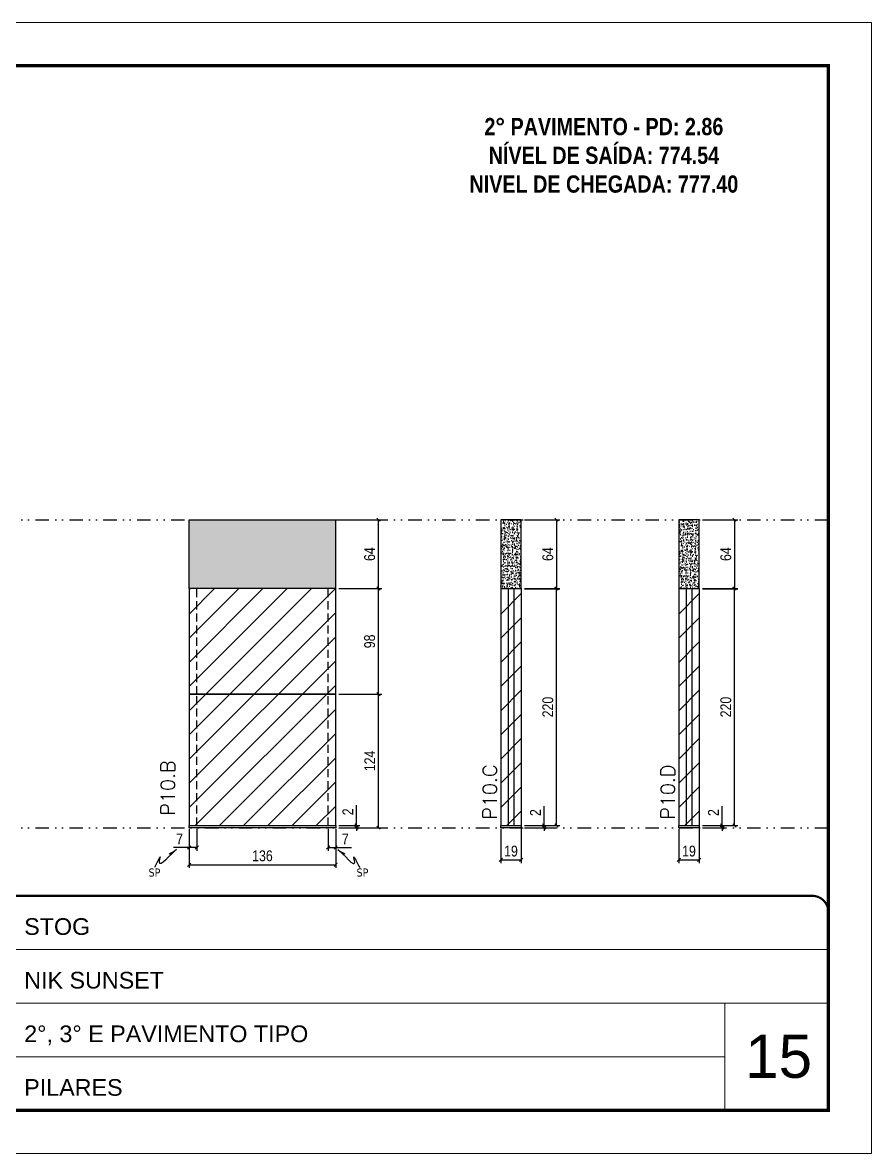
# Model space of a CAD drawing. Extents: x 808 to 7089, y -98 to 17032.
# Drawn here: x 4689 to 5477, y 12537 to 13587 of the extents above; entities that cross this region are included whole.
import ezdxf

# ---------------------------------------------------------------- set-up
doc = ezdxf.new("R2010")
doc.units = 0
for name, pattern in [('CONTINUO', [0]), ('DASHED', [0.75, 0.5, -0.25]), ('DIVIDE2', [0.625, 0.25, -0.125, 0, -0.125, 0, -0.125]), ('HIDDEN', [0.375, 0.25, -0.125])]:
    doc.linetypes.add(name, pattern=pattern)
for name, color, linetype, lineweight in [('CARIMBO', 255, 'Continuous', 9), ('Folhas', 255, 'Continuous', 9), ('REAPROVEITAMENTO', 251, 'Continuous', 9), ('SARRAFO DE PRESSAO', 251, 'DASHED', 9), ('Texto Seção', 7, 'Continuous', 15)]:
    doc.layers.add(name, color=color, linetype=linetype, lineweight=lineweight)
for name, color, linetype in [('COTA', 241, 'Continuous'), ('NOMENCLATURA', 7, 'Continuous'), ('Nível', 160, 'Continuous'), ('Painéis', 200, 'Continuous'), ('SARR_2.2x7', 40, 'Continuous'), ('Sarrafo de Pressão', 42, 'HIDDEN'), ('texto', 7, 'Continuous')]:
    doc.layers.add(name, color=color, linetype=linetype)
doc.styles.add('ARIAL', font='arial.ttf')
doc.styles.add('COTA TECNICA', font='techl___.ttf', dxfattribs={"height": 10})
doc.styles.add('COTA TECNICA-50', font='techl___.ttf', dxfattribs={"height": 10})
doc.styles.add('REGUA-120', font='ROMANS.shx', dxfattribs={"height": 15})
doc.styles.add('ROMANC', font='techb___.ttf', dxfattribs={"height": 2.5})
doc.styles.get("Standard").update_dxf_attribs({"font": 'arial.ttf'})
doc.dimstyles.new('COTA PAINEL-50', dxfattribs={"dimtxt": 10, "dimasz": 3, "dimexe": 3, "dimexo": 3, "dimgap": 3, "dimtad": 1, "dimdec": 1, "dimzin": 12, "dimdsep": 46, "dimtxsty": 'COTA TECNICA-50', "dimblk1": 'OBLIQUE', "dimblk2": 'OBLIQUE', "dimsah": 1, "dimcen": 0.9, "dimclrd": 4, "dimclre": 4, "dimclrt": 240, "dimadec": 1, "dimazin": 3, "dimtfac": 1, "dimtdec": 1, "dimtmove": 0, "dimatfit": 3, "dimfxl": 1, "dimtolj": 1, "dimtzin": 12, "dimarcsym": 0})
doc.dimstyles.new('PAINEL', dxfattribs={"dimtxt": 10, "dimasz": 3, "dimexe": 3, "dimexo": 3, "dimgap": 3, "dimtad": 1, "dimdec": 1, "dimzin": 12, "dimdsep": 46, "dimtxsty": 'COTA TECNICA', "dimblk1": 'OBLIQUE', "dimblk2": 'OBLIQUE', "dimsah": 1, "dimcen": 0.9, "dimclrd": 4, "dimclre": 4, "dimclrt": 240, "dimadec": 1, "dimazin": 3, "dimtfac": 1, "dimtdec": 1, "dimtmove": 0, "dimatfit": 3, "dimfxl": 1, "dimtolj": 1, "dimtzin": 12, "dimarcsym": 0})
doc.dimstyles.get("Standard").update_dxf_attribs({"dimtxt": 0.18, "dimasz": 0.18, "dimexe": 0.18, "dimexo": 0.0625, "dimgap": 0.09, "dimtad": 0, "dimtih": 1, "dimtoh": 1, "dimdec": 4, "dimzin": 0, "dimdsep": 46, "dimtxsty": 'Standard', "dimcen": 0.09, "dimadec": 0, "dimazin": 0, "dimtfac": 1, "dimtdec": 4, "dimtofl": 0, "dimtmove": 0, "dimatfit": 3, "dimfxl": 1, "dimtolj": 1, "dimtzin": 0, "dimarcsym": 0})

# ---------------------------------------------------------------- blocks, each defined once
blk = doc.blocks.new('9999999999')
at = {"color": 30, "linetype": 'CONTINUO'}
for p, q in [((98564.6, 34379.6), (99584, 34379.6)), ((98564.6, 34329.8), (99488, 34329.8)), ((99584, 34329.8), (99488, 34329.8)), ((99488, 34329.8), (99488, 34230.2)), ((98564.6, 34280), (99488, 34280))]:
    blk.add_line(p, q, dxfattribs=at)
at = {"color": 30, "linetype": 'CONTINUO', "const_width": 2}
blk.add_lwpolyline([(99584, 34230.2), (99584, 34414.4, 0.414214), (99569, 34429.4), (98229, 34429.4, 0.414214), (98214, 34414.4), (98214, 34245.2, 0.414214), (98229, 34230.2), (99584, 34230.2)], format="xyb", dxfattribs=at)
at = {"layer": 'Folhas'}
blk.add_lwpolyline([(98139, 34190.2), (99624, 34190.2), (99624, 35240.2), (98139, 35240.2)], close=True, dxfattribs=at)
at = {"layer": 'Folhas', "color": 30, "const_width": 3}
blk.add_lwpolyline([(98214, 34230.2), (99584, 34230.2), (99584, 35200.2), (98214, 35200.2)], close=True, dxfattribs=at)
at = {"color": 7, "linetype": 'Continuous', "ltscale": 5, "style": 'ARIAL'}
for s, height, p in [('STOG', 15.48, (98837.7, 34393.1)), ('NIK SUNSET', 15.48, (98837.7, 34343.3)), ('2°, 3° E PAVIMENTO TIPO', 15.483, (98837.7, 34293.5)), ('PILARES', 15.48, (98837.7, 34243.7))]:
    blk.add_text(s, height=height, dxfattribs=at).set_placement(p)
blk = doc.blocks.new('_Oblique')
at = {"color": 0, "linetype": 'ByBlock', "lineweight": -2}
blk.add_line((-0.5, -0.5), (0.5, 0.5), dxfattribs=at)
blk = doc.blocks.new('*D1329')
at = {"layer": 'COTA', "color": 4, "lineweight": -2, "transparency": 16777216}
for p, q in [((4843.5, 12838.2), (4843.5, 12801.8)), ((4979.5, 12838.2), (4979.5, 12801.8)), ((4843.5, 12804.8), (4979.5, 12804.8))]:
    blk.add_line(p, q, dxfattribs=at)
at = {"layer": 'Defpoints', "color": 0, "transparency": 16777216}
for p in [(4843.5, 12841.2), (4979.5, 12841.2), (4979.5, 12804.8)]:
    blk.add_point(p, dxfattribs=at)
at = {"layer": 'COTA', "color": 4, "lineweight": -2, "transparency": 16777216, "xscale": 3, "yscale": 3, "zscale": 3, "rotation": 180}
blk.add_blockref('_Oblique', (4843.5, 12804.8), dxfattribs=at)
at = {"layer": 'COTA', "color": 4, "lineweight": -2, "transparency": 16777216, "xscale": 3, "yscale": 3, "zscale": 3}
blk.add_blockref('_Oblique', (4979.5, 12804.8), dxfattribs=at)
at = {"layer": 'COTA', "color": 240, "transparency": 16777216, "insert": (4911.5, 12813), "char_height": 10, "attachment_point": 5, "style": 'COTA TECNICA'}
blk.add_mtext('\\A1;136', dxfattribs=at)
blk = doc.blocks.new('*D1330')
at = {"layer": 'COTA', "color": 4, "lineweight": -2, "transparency": 16777216}
for p, q in [((4843.5, 12836.2), (4843.5, 12817.7)), ((4850.5, 12838.2), (4850.5, 12817.7)), ((4843.5, 12820.7), (4828.8, 12820.7)), ((4850.5, 12820.7), (4843.5, 12820.7))]:
    blk.add_line(p, q, dxfattribs=at)
at = {"layer": 'Defpoints', "color": 0, "transparency": 16777216}
for p in [(4843.5, 12839.2), (4850.5, 12841.2), (4843.5, 12820.7)]:
    blk.add_point(p, dxfattribs=at)
at = {"layer": 'COTA', "color": 4, "lineweight": -2, "transparency": 16777216, "xscale": 3, "yscale": 3, "zscale": 3, "rotation": 180}
blk.add_blockref('_Oblique', (4843.5, 12820.7), dxfattribs=at)
at = {"layer": 'COTA', "color": 4, "lineweight": -2, "transparency": 16777216, "xscale": 3, "yscale": 3, "zscale": 3}
blk.add_blockref('_Oblique', (4850.5, 12820.7), dxfattribs=at)
at = {"layer": 'COTA', "color": 240, "transparency": 16777216, "insert": (4834.6, 12828.7), "char_height": 10, "attachment_point": 5, "style": 'COTA TECNICA-50'}
blk.add_mtext('\\A1;7', dxfattribs=at)
blk = doc.blocks.new('*D1331')
at = {"layer": 'COTA', "color": 4, "lineweight": -2, "transparency": 16777216}
for p, q in [((4972.5, 12838.2), (4972.5, 12817.7)), ((4979.5, 12836.2), (4979.5, 12817.7)), ((4972.5, 12820.7), (4979.5, 12820.7)), ((4979.5, 12820.7), (4994.2, 12820.7))]:
    blk.add_line(p, q, dxfattribs=at)
at = {"layer": 'Defpoints', "color": 0, "transparency": 16777216}
for p in [(4972.5, 12841.2), (4979.5, 12839.2), (4979.5, 12820.7)]:
    blk.add_point(p, dxfattribs=at)
at = {"layer": 'COTA', "color": 4, "lineweight": -2, "transparency": 16777216, "xscale": 3, "yscale": 3, "zscale": 3, "rotation": 180}
blk.add_blockref('_Oblique', (4972.5, 12820.7), dxfattribs=at)
at = {"layer": 'COTA', "color": 4, "lineweight": -2, "transparency": 16777216, "xscale": 3, "yscale": 3, "zscale": 3}
blk.add_blockref('_Oblique', (4979.5, 12820.7), dxfattribs=at)
at = {"layer": 'COTA', "color": 240, "transparency": 16777216, "insert": (4988.4, 12828.7), "char_height": 10, "attachment_point": 5, "style": 'COTA TECNICA-50'}
blk.add_mtext('\\A1;7', dxfattribs=at)
blk = doc.blocks.new('*D1332')
at = {"layer": 'COTA', "color": 4, "linetype": 'ByBlock', "lineweight": -2, "transparency": 16777216}
for p, q in [((4982.5, 12963.2), (5022.2, 12963.2)), ((5019.2, 12839.2), (5019.2, 12963.2)), ((4982.5, 12839.2), (5022.2, 12839.2))]:
    blk.add_line(p, q, dxfattribs=at)
at = {"layer": 'Defpoints', "color": 0, "linetype": 'ByBlock', "transparency": 16777216}
for p in [(4979.5, 12963.2), (5019.2, 12963.2), (4979.5, 12839.2)]:
    blk.add_point(p, dxfattribs=at)
at = {"layer": 'COTA', "color": 4, "linetype": 'ByBlock', "lineweight": -2, "transparency": 16777216, "xscale": 3, "yscale": 3, "zscale": 3}
for p, rotation in [((5019.2, 12963.2), 90), ((5019.2, 12839.2), 270)]:
    blk.add_blockref('_Oblique', p, dxfattribs=dict(at, rotation=rotation))
at = {"layer": 'COTA', "color": 240, "linetype": 'ByBlock', "transparency": 16777216, "insert": (5011.1, 12901.2), "char_height": 10, "attachment_point": 5, "rotation": 90, "style": 'COTA TECNICA'}
blk.add_mtext('\\A1;124', dxfattribs=at)
blk = doc.blocks.new('*D1333')
at = {"layer": 'COTA', "color": 4, "lineweight": -2, "transparency": 16777216}
for p, q in [((4998.8, 12841.2), (4998.8, 12860)), ((4982.5, 12841.2), (5001.8, 12841.2)), ((4982.5, 12839.2), (5001.8, 12839.2)), ((4998.8, 12839.2), (4998.8, 12841.2)), ((4998.8, 12839.2), (4998.8, 12836.2))]:
    blk.add_line(p, q, dxfattribs=at)
at = {"layer": 'Defpoints', "color": 0, "transparency": 16777216}
for p in [(4979.5, 12841.2), (4979.5, 12839.2), (4998.8, 12839.2)]:
    blk.add_point(p, dxfattribs=at)
at = {"layer": 'COTA', "color": 4, "lineweight": -2, "transparency": 16777216, "xscale": 3, "yscale": 3, "zscale": 3}
for p, rotation in [((4998.8, 12841.2), 270), ((4998.8, 12839.2), 90)]:
    blk.add_blockref('_Oblique', p, dxfattribs=dict(at, rotation=rotation))
at = {"layer": 'COTA', "color": 240, "transparency": 16777216, "insert": (4990.8, 12853.9), "char_height": 10, "attachment_point": 5, "rotation": 90, "style": 'COTA TECNICA-50'}
blk.add_mtext('\\A1;2', dxfattribs=at)
blk = doc.blocks.new('*D1334')
at = {"layer": 'COTA', "color": 4, "linetype": 'ByBlock', "lineweight": -2, "transparency": 16777216}
for p, q in [((4982.5, 12963.2), (5022.2, 12963.2)), ((5019.2, 12839.2), (5019.2, 12963.2)), ((4982.5, 12839.2), (5022.2, 12839.2))]:
    blk.add_line(p, q, dxfattribs=at)
at = {"layer": 'Defpoints', "color": 0, "linetype": 'ByBlock', "transparency": 16777216}
for p in [(4979.5, 12963.2), (5019.2, 12963.2), (4979.5, 12839.2)]:
    blk.add_point(p, dxfattribs=at)
at = {"layer": 'COTA', "color": 4, "linetype": 'ByBlock', "lineweight": -2, "transparency": 16777216, "xscale": 3, "yscale": 3, "zscale": 3}
for p, rotation in [((5019.2, 12963.2), 90), ((5019.2, 12839.2), 270)]:
    blk.add_blockref('_Oblique', p, dxfattribs=dict(at, rotation=rotation))
at = {"layer": 'COTA', "color": 240, "linetype": 'ByBlock', "transparency": 16777216, "insert": (5011.1, 12901.2), "char_height": 10, "attachment_point": 5, "rotation": 90, "style": 'COTA TECNICA'}
blk.add_mtext('\\A1;124', dxfattribs=at)
blk = doc.blocks.new('*D1335')
at = {"layer": 'COTA', "color": 4, "lineweight": -2, "transparency": 16777216}
for p, q in [((4982.5, 13061.2), (5022.2, 13061.2)), ((5019.2, 12963.2), (5019.2, 13061.2)), ((4982.5, 12963.2), (5022.2, 12963.2))]:
    blk.add_line(p, q, dxfattribs=at)
at = {"layer": 'Defpoints', "color": 0, "transparency": 16777216}
for p in [(4979.5, 13061.2), (5019.2, 13061.2), (4979.5, 12963.2)]:
    blk.add_point(p, dxfattribs=at)
at = {"layer": 'COTA', "color": 4, "lineweight": -2, "transparency": 16777216, "xscale": 3, "yscale": 3, "zscale": 3}
for p, rotation in [((5019.2, 13061.2), 90), ((5019.2, 12963.2), 270)]:
    blk.add_blockref('_Oblique', p, dxfattribs=dict(at, rotation=rotation))
at = {"layer": 'COTA', "color": 240, "transparency": 16777216, "insert": (5011, 13012.2), "char_height": 10, "attachment_point": 5, "rotation": 90, "style": 'COTA TECNICA-50'}
blk.add_mtext('\\A1;98', dxfattribs=at)
blk = doc.blocks.new('*D1336')
at = {"layer": 'COTA', "color": 4, "lineweight": -2, "transparency": 16777216}
for p, q in [((5132.7, 12838.2), (5132.7, 12806.3)), ((5151.7, 12838.2), (5151.7, 12806.3)), ((5132.7, 12809.3), (5151.7, 12809.3))]:
    blk.add_line(p, q, dxfattribs=at)
at = {"layer": 'Defpoints', "color": 0, "transparency": 16777216}
for p in [(5132.7, 12841.2), (5151.7, 12841.2), (5151.7, 12809.3)]:
    blk.add_point(p, dxfattribs=at)
at = {"layer": 'COTA', "color": 4, "lineweight": -2, "transparency": 16777216, "xscale": 3, "yscale": 3, "zscale": 3, "rotation": 180}
blk.add_blockref('_Oblique', (5132.7, 12809.3), dxfattribs=at)
at = {"layer": 'COTA', "color": 4, "lineweight": -2, "transparency": 16777216, "xscale": 3, "yscale": 3, "zscale": 3}
blk.add_blockref('_Oblique', (5151.7, 12809.3), dxfattribs=at)
at = {"layer": 'COTA', "color": 240, "transparency": 16777216, "insert": (5142.2, 12817.4), "char_height": 10, "attachment_point": 5, "style": 'COTA TECNICA'}
blk.add_mtext('\\A1;19', dxfattribs=at)
blk = doc.blocks.new('*D1337')
at = {"layer": 'COTA', "color": 4, "lineweight": -2, "transparency": 16777216}
for p, q in [((5172.9, 12841.2), (5172.9, 12859.3)), ((5154.7, 12841.2), (5175.9, 12841.2)), ((5154.7, 12839.2), (5175.9, 12839.2)), ((5172.9, 12839.2), (5172.9, 12841.2)), ((5172.9, 12839.2), (5172.9, 12836.2))]:
    blk.add_line(p, q, dxfattribs=at)
at = {"layer": 'Defpoints', "color": 0, "transparency": 16777216}
for p in [(5151.7, 12841.2), (5151.7, 12839.2), (5172.9, 12841.2)]:
    blk.add_point(p, dxfattribs=at)
at = {"layer": 'COTA', "color": 4, "lineweight": -2, "transparency": 16777216, "xscale": 3, "yscale": 3, "zscale": 3}
for p, rotation in [((5172.9, 12841.2), 270), ((5172.9, 12839.2), 90)]:
    blk.add_blockref('_Oblique', p, dxfattribs=dict(at, rotation=rotation))
at = {"layer": 'COTA', "color": 240, "transparency": 16777216, "insert": (5164.9, 12853.2), "char_height": 10, "attachment_point": 5, "rotation": 90, "style": 'COTA TECNICA-50'}
blk.add_mtext('\\A1;2', dxfattribs=at)
blk = doc.blocks.new('*D1998')
at = {"layer": 'COTA', "color": 4, "linetype": 'ByBlock', "lineweight": -2, "transparency": 16777216}
for p, q in [((5154.7, 13125.2), (5187.5, 13125.2)), ((5184.5, 13125.2), (5184.5, 13061.1)), ((5154.7, 13061.1), (5187.5, 13061.1))]:
    blk.add_line(p, q, dxfattribs=at)
at = {"layer": 'Defpoints', "color": 0, "linetype": 'ByBlock', "transparency": 16777216}
for p in [(5151.7, 13125.2), (5151.7, 13061.1), (5184.5, 13061.1)]:
    blk.add_point(p, dxfattribs=at)
at = {"layer": 'COTA', "color": 4, "linetype": 'ByBlock', "lineweight": -2, "transparency": 16777216, "xscale": 3, "yscale": 3, "zscale": 3}
for p, rotation in [((5184.5, 13125.2), 90), ((5184.5, 13061.1), 270)]:
    blk.add_blockref('_Oblique', p, dxfattribs=dict(at, rotation=rotation))
at = {"layer": 'COTA', "color": 240, "linetype": 'ByBlock', "transparency": 16777216, "insert": (5176.4, 13093.2), "char_height": 10, "attachment_point": 5, "rotation": 90, "style": 'COTA TECNICA'}
blk.add_mtext('\\A1;64', dxfattribs=at)
blk = doc.blocks.new('*D1999')
at = {"layer": 'COTA', "color": 4, "lineweight": -2, "transparency": 16777216}
for p, q in [((5154.7, 13061.2), (5187.5, 13061.2)), ((5184.5, 12841.2), (5184.5, 13061.2)), ((5154.7, 12841.2), (5187.5, 12841.2))]:
    blk.add_line(p, q, dxfattribs=at)
at = {"layer": 'Defpoints', "color": 0, "transparency": 16777216}
for p in [(5151.7, 13061.2), (5184.5, 13061.2), (5151.7, 12841.2)]:
    blk.add_point(p, dxfattribs=at)
at = {"layer": 'COTA', "color": 4, "lineweight": -2, "transparency": 16777216, "xscale": 3, "yscale": 3, "zscale": 3}
for p, rotation in [((5184.5, 13061.2), 90), ((5184.5, 12841.2), 270)]:
    blk.add_blockref('_Oblique', p, dxfattribs=dict(at, rotation=rotation))
at = {"layer": 'COTA', "color": 240, "transparency": 16777216, "insert": (5176.4, 12951.2), "char_height": 10, "attachment_point": 5, "rotation": 90, "style": 'COTA TECNICA-50'}
blk.add_mtext('\\A1;220', dxfattribs=at)
blk = doc.blocks.new('*D1338')
at = {"layer": 'COTA', "color": 4, "lineweight": -2, "transparency": 16777216}
for p, q in [((5297.9, 12838.2), (5297.9, 12806.3)), ((5316.9, 12838.2), (5316.9, 12806.3)), ((5297.9, 12809.3), (5316.9, 12809.3))]:
    blk.add_line(p, q, dxfattribs=at)
at = {"layer": 'Defpoints', "color": 0, "transparency": 16777216}
for p in [(5297.9, 12841.2), (5316.9, 12841.2), (5316.9, 12809.3)]:
    blk.add_point(p, dxfattribs=at)
at = {"layer": 'COTA', "color": 4, "lineweight": -2, "transparency": 16777216, "xscale": 3, "yscale": 3, "zscale": 3, "rotation": 180}
blk.add_blockref('_Oblique', (5297.9, 12809.3), dxfattribs=at)
at = {"layer": 'COTA', "color": 4, "lineweight": -2, "transparency": 16777216, "xscale": 3, "yscale": 3, "zscale": 3}
blk.add_blockref('_Oblique', (5316.9, 12809.3), dxfattribs=at)
at = {"layer": 'COTA', "color": 240, "transparency": 16777216, "insert": (5307.4, 12817.4), "char_height": 10, "attachment_point": 5, "style": 'COTA TECNICA'}
blk.add_mtext('\\A1;19', dxfattribs=at)
blk = doc.blocks.new('*D1339')
at = {"layer": 'COTA', "color": 4, "lineweight": -2, "transparency": 16777216}
for p, q in [((5338.1, 12841.2), (5338.1, 12859.3)), ((5319.9, 12841.2), (5341.1, 12841.2)), ((5319.9, 12839.2), (5341.1, 12839.2)), ((5338.1, 12839.2), (5338.1, 12841.2)), ((5338.1, 12839.2), (5338.1, 12836.2))]:
    blk.add_line(p, q, dxfattribs=at)
at = {"layer": 'Defpoints', "color": 0, "transparency": 16777216}
for p in [(5316.9, 12841.2), (5316.9, 12839.2), (5338.1, 12841.2)]:
    blk.add_point(p, dxfattribs=at)
at = {"layer": 'COTA', "color": 4, "lineweight": -2, "transparency": 16777216, "xscale": 3, "yscale": 3, "zscale": 3}
for p, rotation in [((5338.1, 12841.2), 270), ((5338.1, 12839.2), 90)]:
    blk.add_blockref('_Oblique', p, dxfattribs=dict(at, rotation=rotation))
at = {"layer": 'COTA', "color": 240, "transparency": 16777216, "insert": (5330.1, 12853.2), "char_height": 10, "attachment_point": 5, "rotation": 90, "style": 'COTA TECNICA-50'}
blk.add_mtext('\\A1;2', dxfattribs=at)
blk = doc.blocks.new('*D2000')
at = {"layer": 'COTA', "color": 4, "linetype": 'ByBlock', "lineweight": -2, "transparency": 16777216}
for p, q in [((5319.9, 13125.2), (5352.7, 13125.2)), ((5349.7, 13125.2), (5349.7, 13061.1)), ((5319.9, 13061.1), (5352.7, 13061.1))]:
    blk.add_line(p, q, dxfattribs=at)
at = {"layer": 'Defpoints', "color": 0, "linetype": 'ByBlock', "transparency": 16777216}
for p in [(5316.9, 13125.2), (5316.9, 13061.1), (5349.7, 13061.1)]:
    blk.add_point(p, dxfattribs=at)
at = {"layer": 'COTA', "color": 4, "linetype": 'ByBlock', "lineweight": -2, "transparency": 16777216, "xscale": 3, "yscale": 3, "zscale": 3}
for p, rotation in [((5349.7, 13125.2), 90), ((5349.7, 13061.1), 270)]:
    blk.add_blockref('_Oblique', p, dxfattribs=dict(at, rotation=rotation))
at = {"layer": 'COTA', "color": 240, "linetype": 'ByBlock', "transparency": 16777216, "insert": (5341.6, 13093.2), "char_height": 10, "attachment_point": 5, "rotation": 90, "style": 'COTA TECNICA'}
blk.add_mtext('\\A1;64', dxfattribs=at)
blk = doc.blocks.new('*D2001')
at = {"layer": 'COTA', "color": 4, "lineweight": -2, "transparency": 16777216}
for p, q in [((5319.9, 13061.2), (5352.7, 13061.2)), ((5349.7, 12841.2), (5349.7, 13061.2)), ((5319.9, 12841.2), (5352.7, 12841.2))]:
    blk.add_line(p, q, dxfattribs=at)
at = {"layer": 'Defpoints', "color": 0, "transparency": 16777216}
for p in [(5316.9, 13061.2), (5349.7, 13061.2), (5316.9, 12841.2)]:
    blk.add_point(p, dxfattribs=at)
at = {"layer": 'COTA', "color": 4, "lineweight": -2, "transparency": 16777216, "xscale": 3, "yscale": 3, "zscale": 3}
for p, rotation in [((5349.7, 13061.2), 90), ((5349.7, 12841.2), 270)]:
    blk.add_blockref('_Oblique', p, dxfattribs=dict(at, rotation=rotation))
at = {"layer": 'COTA', "color": 240, "transparency": 16777216, "insert": (5341.6, 12951.2), "char_height": 10, "attachment_point": 5, "rotation": 90, "style": 'COTA TECNICA-50'}
blk.add_mtext('\\A1;220', dxfattribs=at)
blk = doc.blocks.new('*D1123')
at = {"layer": 'COTA', "color": 4, "lineweight": -2, "transparency": 16777216}
for p, q in [((4948.5, 13125.2), (5022.2, 13125.2)), ((5019.2, 13061.2), (5019.2, 13125.2)), ((4982.5, 13061.2), (5022.2, 13061.2))]:
    blk.add_line(p, q, dxfattribs=at)
at = {"layer": 'Defpoints', "color": 0, "transparency": 16777216}
for p in [(4945.5, 13125.2), (5019.2, 13125.2), (4979.5, 13061.2)]:
    blk.add_point(p, dxfattribs=at)
at = {"layer": 'COTA', "color": 4, "lineweight": -2, "transparency": 16777216, "xscale": 3, "yscale": 3, "zscale": 3}
for p, rotation in [((5019.2, 13125.2), 90), ((5019.2, 13061.2), 270)]:
    blk.add_blockref('_Oblique', p, dxfattribs=dict(at, rotation=rotation))
at = {"layer": 'COTA', "color": 240, "transparency": 16777216, "insert": (5011, 13093.2), "char_height": 10, "attachment_point": 5, "rotation": 90, "style": 'COTA TECNICA-50'}
blk.add_mtext('\\A1;64', dxfattribs=at)

msp = doc.modelspace()

# ---------------------------------------------------------------- hatches: boundary and pattern name
at = {"layer": 'COTA', "linetype": 'ByBlock'}
h = msp.add_hatch(dxfattribs=at)
h.set_pattern_fill('AR-CONC', color=256, scale=0.03)
h.set_pattern_definition([(50, (-3557.5766, 9013.1733), (5.46554, -0.4781726), [0.5715, -6.2865]), (355, (-3557.5766, 9013.1733), (-1.0573026, 5.7317054), [0.4572, -5.0292175]), (100.451445, (-3557.121, 9013.1335), (4.4082374, 5.2535326), [0.4857003, -5.3427073]), (46.1842, (-3557.5766, 9014.697), (8.132371, -1.26127), [0.85725, -9.42975]), (96.63556, (-3556.899, 9014.592), (7.122124, 7.422784), [0.728551, -8.014068]), (351.18415, (-3557.5766, 9014.697), (7.122124, 7.422784), [0.685799, -7.543792]), (21, (-3556.8146, 9014.3163), (4.5484317, -3.067956), [0.5715, -6.2865]), (326, (-3556.8146, 9014.3163), (1.854061, 5.525639), [0.4572, -5.0292]), (71.451445, (-3556.4355, 9014.0606), (6.4024926, 2.457683), [0.4857003, -5.342698]), (37.5, (-3557.5766, 9013.1733), (0.0926581, 2.53665117), [0, -4.96824, 0, -5.1054, 0, -5.04825]), (7.5, (-3557.5766, 9013.1733), (2.0045899, 3.00541724), [0, -2.91084, 0, -4.85394, 0, -1.92405]), (327.5, (-3559.2758, 9013.1733), (4.06771786, -0.1718623), [0, -1.905, 0, -5.9436, 0, -7.8867]), (317.5, (-3560.038, 9013.1733), (4.4438754, 0.7627947), [0, -2.4765, 0, -3.94716, 0, -5.6007])])
h.paths.add_polyline_path([(4843.51, 13125.17), (4843.51, 13061.17), (4979.51, 13061.17), (4979.51, 13125.17)])
h = msp.add_hatch(dxfattribs=at)
h.set_pattern_fill('AR-CONC', color=256, scale=0.03)
h.set_pattern_definition([(50, (-3956.448, 9034.1733), (5.46554, -0.4781726), [0.5715, -6.2865]), (355, (-3956.448, 9034.1733), (-1.0573026, 5.7317054), [0.4572, -5.0292175]), (100.451445, (-3955.9924, 9034.1335), (4.4082374, 5.2535326), [0.4857003, -5.3427073]), (46.1842, (-3956.448, 9035.697), (8.132371, -1.26127), [0.85725, -9.42975]), (96.63556, (-3955.77, 9035.592), (7.122124, 7.422784), [0.728551, -8.014068]), (351.18415, (-3956.448, 9035.697), (7.122124, 7.422784), [0.685799, -7.543792]), (21, (-3955.686, 9035.3163), (4.5484317, -3.067956), [0.5715, -6.2865]), (326, (-3955.686, 9035.3163), (1.854061, 5.525639), [0.4572, -5.0292]), (71.451445, (-3955.307, 9035.0606), (6.4024926, 2.457683), [0.4857003, -5.342698]), (37.5, (-3956.4478, 9034.1733), (0.0926581, 2.53665117), [0, -4.96824, 0, -5.1054, 0, -5.04825]), (7.5, (-3956.4478, 9034.1733), (2.0045899, 3.00541724), [0, -2.91084, 0, -4.85394, 0, -1.92405]), (327.5, (-3958.147, 9034.1733), (4.06771786, -0.1718623), [0, -1.905, 0, -5.9436, 0, -7.8867]), (317.5, (-3958.909, 9034.1733), (4.4438754, 0.7627947), [0, -2.4765, 0, -3.94716, 0, -5.6007])])
h.paths.add_polyline_path([(5151.67, 13125.17), (5132.67, 13125.17), (5132.67, 13061.14), (5151.67, 13061.14)])
h = msp.add_hatch(dxfattribs=at)
h.set_pattern_fill('AR-CONC', color=256, scale=0.03)
h.set_pattern_definition([(50, (-3791.237, 9013.1733), (5.46554, -0.4781726), [0.5715, -6.2865]), (355, (-3791.237, 9013.1733), (-1.0573026, 5.7317054), [0.4572, -5.0292175]), (100.451445, (-3790.7814, 9013.1335), (4.4082374, 5.2535326), [0.4857003, -5.3427073]), (46.1842, (-3791.237, 9014.697), (8.132371, -1.26127), [0.85725, -9.42975]), (96.63556, (-3790.559, 9014.592), (7.122124, 7.422784), [0.728551, -8.014068]), (351.18415, (-3791.237, 9014.697), (7.122124, 7.422784), [0.685799, -7.543792]), (21, (-3790.475, 9014.3163), (4.5484317, -3.067956), [0.5715, -6.2865]), (326, (-3790.475, 9014.3163), (1.854061, 5.525639), [0.4572, -5.0292]), (71.451445, (-3790.096, 9014.0606), (6.4024926, 2.457683), [0.4857003, -5.342698]), (37.5, (-3791.2368, 9013.1733), (0.0926581, 2.53665117), [0, -4.96824, 0, -5.1054, 0, -5.04825]), (7.5, (-3791.2368, 9013.1733), (2.0045899, 3.00541724), [0, -2.91084, 0, -4.85394, 0, -1.92405]), (327.5, (-3792.936, 9013.1733), (4.06771786, -0.1718623), [0, -1.905, 0, -5.9436, 0, -7.8867]), (317.5, (-3793.698, 9013.1733), (4.4438754, 0.7627947), [0, -2.4765, 0, -3.94716, 0, -5.6007])])
h.paths.add_polyline_path([(5316.89, 13125.17), (5297.89, 13125.17), (5297.89, 13061.14), (5316.89, 13061.14)])
at = {"layer": 'REAPROVEITAMENTO', "linetype": 'ByBlock'}
h = msp.add_hatch(dxfattribs=at)
h.set_pattern_fill('ANSI31', color=256, scale=5, style=2)
h.set_pattern_definition([(45, (1257.336, 3838.763), (-11.22532, 11.22532), [])])
h.paths.add_polyline_path([(4979.51, 13061.17), (4843.51, 13061.17), (4843.51, 12841.17), (4979.51, 12841.17)])
h = msp.add_hatch(dxfattribs=at)
h.set_pattern_fill('ANSI31', color=256, scale=5, style=2)
h.set_pattern_definition([(45, (1546.5, 3838.739), (-11.22532, 11.22532), [])])
h.paths.add_polyline_path([(5151.67, 12841.14), (5151.67, 13061.14), (5132.67, 13061.14), (5132.67, 12841.14)])
h = msp.add_hatch(dxfattribs=at)
h.set_pattern_fill('ANSI31', color=256, scale=5, style=2)
h.set_pattern_definition([(45, (1711.71, 3838.763), (-11.22532, 11.22532), [])])
h.paths.add_polyline_path([(5316.89, 12841.17), (5316.89, 13061.17), (5297.89, 13061.17), (5297.89, 12841.17)])

# ---------------------------------------------------------------- linework, layer by layer
at = {"layer": 'COTA', "linetype": 'ByBlock'}
for p, q in [((4843.51, 13125.17), (4843.51, 13125.17)), ((4843.51, 13061.17), (4843.51, 13125.17)), ((4843.51, 13125.17), (4979.51, 13125.17)), ((4979.51, 13061.17), (4979.51, 13125.17))]:
    msp.add_line(p, q, dxfattribs=at)
for points in [[(5132.67, 13061.14), (5151.67, 13061.14), (5151.67, 13125.17), (5132.67, 13125.17)], [(5297.89, 13061.14), (5316.89, 13061.14), (5316.89, 13125.17), (5297.89, 13125.17)]]:
    msp.add_lwpolyline(points, close=True, dxfattribs=at)
at = {"layer": 'Nível', "color": 4, "linetype": 'DIVIDE2', "ltscale": 50}
for p, q in [((4386.34, 13125.17), (5436.67, 13125.17)), ((4386.34, 12839.17), (5436.67, 12839.17))]:
    msp.add_line(p, q, dxfattribs=at)
at = {"layer": 'Painéis'}
for p, q in [((4945.51, 13061.17), (4843.51, 13061.17)), ((5132.67, 13061.17), (5151.67, 13061.17)), ((5132.67, 13061.14), (5132.67, 12841.17)), ((5151.67, 13061.14), (5151.67, 12841.17)), ((5297.89, 13061.17), (5316.89, 13061.17)), ((5297.89, 13061.14), (5297.89, 12841.17)), ((5316.89, 13061.14), (5316.89, 12841.17)), ((5132.67, 12841.17), (5151.67, 12841.17)), ((5132.67, 12841.17), (5151.67, 12841.17)), ((5132.67, 12839.17), (5132.67, 12841.17)), ((5151.67, 12839.17), (5132.67, 12839.17)), ((5151.67, 12841.17), (5151.67, 12839.17)), ((5297.89, 12841.17), (5316.89, 12841.17)), ((5297.89, 12841.17), (5316.89, 12841.17)), ((5297.89, 12839.17), (5297.89, 12841.17)), ((5316.89, 12839.17), (5297.89, 12839.17)), ((5316.89, 12841.17), (5316.89, 12839.17))]:
    msp.add_line(p, q, dxfattribs=at)
for points in [[(4979.51, 13061.17), (4843.51, 13061.17), (4843.51, 12963.17), (4979.51, 12963.17)], [(4979.51, 12963.17), (4843.51, 12963.17), (4843.51, 12841.17), (4979.51, 12841.17)], [(4979.51, 12839.17), (4843.51, 12839.17), (4843.51, 12841.17), (4979.51, 12841.17)]]:
    msp.add_lwpolyline(points, close=True, dxfattribs=at)
at = {"layer": 'SARR_2.2x7'}
for p, q in [((5139.67, 13061.17), (5139.67, 12841.17)), ((5144.67, 13061.17), (5144.67, 12841.17)), ((5304.89, 13061.17), (5304.89, 12841.17)), ((5309.89, 13061.17), (5309.89, 12841.17))]:
    msp.add_line(p, q, dxfattribs=at)
at = {"layer": 'Sarrafo de Pressão', "ltscale": 30}
for p, q in [((4850.51, 12963.17), (4850.51, 13061.17)), ((4972.51, 12963.17), (4972.51, 13061.17)), ((4850.51, 12841.17), (4850.51, 12963.17)), ((4972.51, 12841.17), (4972.51, 12963.17))]:
    msp.add_line(p, q, dxfattribs=at)

# ---------------------------------------------------------------- block references
at = {"layer": 'SARRAFO DE PRESSAO', "color": 6, "linetype": 'ByBlock'}
msp.add_blockref('9999999999', (-94147.31, -21653.45), dxfattribs=at)

# ---------------------------------------------------------------- texts
at = {"layer": 'CARIMBO', "style": 'ARIAL'}
msp.add_text('15', height=40, dxfattribs=at).set_placement((5359.53, 12606.9))
at = {"layer": 'NOMENCLATURA', "color": 2, "insert": (5228.41, 13524.89), "char_height": 16, "attachment_point": 2, "style": 'ROMANC'}
msp.add_mtext_dynamic_manual_height_columns('\\P2° PAVIMENTO - PD: 2.86\\PNÍVEL DE SAÍDA: 774.54\\PNIVEL DE CHEGADA: 777.40', width=328.3607, gutter_width=1, heights=[0], dxfattribs=at)
at = {"layer": 'texto', "color": 0, "char_height": 7.5, "attachment_point": 5}
for insert in [(4811.26, 12797.49), (5004.29, 12797.49)]:
    msp.add_mtext('{\\fTahoma|b0|i0|c0|p34;\\C4;SP}', dxfattribs=dict(at, insert=insert))
at = {"layer": 'Texto Seção', "char_height": 13, "width": 285.3299, "attachment_point": 7, "rotation": 90, "style": 'REGUA-120'}
for s, insert in [('P10.B', (4830.04, 12850.42)), ('P10.C', (5128.96, 12846.58)), ('P10.D', (5294.17, 12846.58))]:
    msp.add_mtext(s, dxfattribs=dict(at, insert=insert))

# ---------------------------------------------------------------- dimensions: what is measured, and where the dimension line sits
at = {"layer": 'COTA'}
for base, p1, p2, angle, picture, middle in [((5019.15, 13125.17), (4979.51, 13061.17), (4945.51, 13125.17), 90, '*D1123', (5011.05, 13093.17)), ((5019.15, 13061.17), (4979.51, 12963.17), (4979.51, 13061.17), 90, '*D1335', (5011.05, 13012.17)), ((5184.53, 13061.17), (5151.67, 12841.17), (5151.67, 13061.17), 90, '*D1999', (5176.43, 12951.17)), ((5349.74, 13061.17), (5316.89, 12841.17), (5316.89, 13061.17), 90, '*D2001', (5341.64, 12951.17)), ((4843.51, 12820.66), (4850.51, 12841.17), (4843.51, 12839.17), 180, '*D1330', (4834.65, 12828.73))]:
    dim = msp.add_linear_dim(base=base, p1=p1, p2=p2, angle=angle, dimstyle='COTA PAINEL-50', dxfattribs=at)
    dim.commit()
    dim.dimension.update_dxf_attribs({"geometry": picture, "text_midpoint": middle})
at = {"layer": 'COTA', "linetype": 'ByBlock'}
for base, p1, p2, picture, middle in [((5184.53, 13061.14), (5151.67, 13125.17), (5151.67, 13061.14), '*D1998', (5176.43, 13093.15)), ((5349.74, 13061.14), (5316.89, 13125.17), (5316.89, 13061.14), '*D2000', (5341.64, 13093.15))]:
    dim = msp.add_linear_dim(base=base, p1=p1, p2=p2, angle=90, dimstyle='PAINEL', dxfattribs=at)
    dim.commit()
    dim.dimension.update_dxf_attribs({"geometry": picture, "text_midpoint": middle})
for picture in ['*D1332', '*D1334']:
    dim = msp.add_aligned_dim(p1=(4979.51, 12839.17), p2=(4979.51, 12963.17), distance=-39.64, dimstyle='PAINEL', dxfattribs=at)
    dim.commit()
    dim.dimension.update_dxf_attribs({"geometry": picture, "text_midpoint": (5011.08, 12901.17)})
at = {"layer": 'COTA'}
for base, p1, p2, picture, middle in [((4998.77, 12839.17), (4979.51, 12841.17), (4979.51, 12839.17), '*D1333', (4998.77, 12853.91)), ((5172.87, 12841.17), (5151.67, 12839.17), (5151.67, 12841.17), '*D1337', (5172.87, 12853.22)), ((5338.08, 12841.17), (5316.89, 12839.17), (5316.89, 12841.17), '*D1339', (5338.08, 12853.22))]:
    dim = msp.add_linear_dim(base=base, p1=p1, p2=p2, angle=90, dimstyle='COTA PAINEL-50', dxfattribs=at)
    dim.commit()
    dim.dimension.update_dxf_attribs({"geometry": picture, "text_midpoint": middle, "dimtype": 160})
for base, p1, p2, picture, middle in [((4979.51, 12804.8), (4843.51, 12841.17), (4979.51, 12841.17), '*D1329', (4911.51, 12813.02)), ((5151.67, 12809.27), (5132.67, 12841.17), (5151.67, 12841.17), '*D1336', (5142.17, 12817.36)), ((5316.89, 12809.27), (5297.89, 12841.17), (5316.89, 12841.17), '*D1338', (5307.39, 12817.36))]:
    dim = msp.add_linear_dim(base=base, p1=p1, p2=p2, dimstyle='PAINEL', override={"dimarcsym": 2}, dxfattribs=at)
    dim.commit()
    dim.dimension.update_dxf_attribs({"geometry": picture, "text_midpoint": middle})
dim = msp.add_linear_dim(base=(4979.51, 12820.66), p1=(4972.51, 12841.17), p2=(4979.51, 12839.17), dimstyle='COTA PAINEL-50', dxfattribs=at)
dim.commit()
dim.dimension.update_dxf_attribs({"geometry": '*D1331', "text_midpoint": (4988.38, 12828.73)})

# ---------------------------------------------------------------- leaders
at = {"layer": 'COTA', "path_type": 1}
for points in [[(4831.68, 12818.98), (4815.9, 12807.15), (4816.82, 12811.96), (4811.27, 12802.18)], [(4981.34, 12818.98), (4997.13, 12807.15), (4996.2, 12811.96), (5001.75, 12802.18)]]:
    msp.add_leader(points, dimstyle='Standard', override={"dimasz": 8}, dxfattribs=at)

doc.saveas('drawing.dxf')
